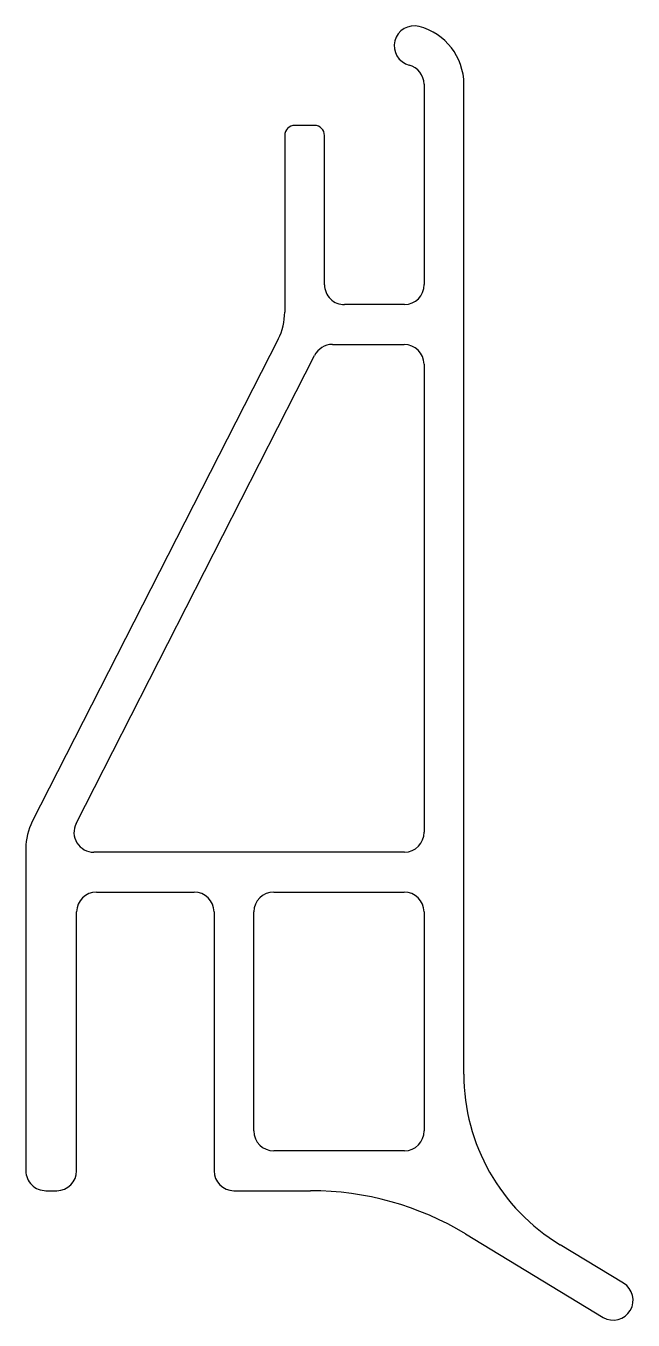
# Model space of a CAD drawing. Extents: x 8.8 to 39.3, y -1.2 to 63.8.
import ezdxf

# ---------------------------------------------------------------- set-up
doc = ezdxf.new("R2010")
doc.units = 0
doc.layers.get('0').update_dxf_attribs({"linetype": 'CONTINUOUS'})

msp = doc.modelspace()

# ---------------------------------------------------------------- linework, layer by layer
for p, q in [((28.847, 60.888), (28.847, 50.826)), ((30.847, 11.168), (30.847, 60.893)), ((23.347, 58.819), (22.347, 58.819)), ((21.847, 58.319), (21.847, 49.448)), ((23.847, 50.82), (23.847, 58.319)), ((23.847, 50.82), (23.847, 50.82)), ((27.857, 49.82), (24.857, 49.82)), ((21.52, 48.086), (9.169, 23.859)), ((21.52, 48.086), (21.52, 48.086)), ((24.242, 47.82), (27.847, 47.819)), ((11.366, 23.765), (23.347, 47.265)), ((28.847, 46.825), (28.847, 23.326)), ((8.847, 22.507), (8.847, 6.32)), ((27.857, 22.32), (12.261, 22.32)), ((12.397, 20.32), (17.297, 20.32)), ((21.297, 20.32), (27.847, 20.319)), ((11.397, 6.32), (11.397, 19.32)), ((18.297, 19.32), (18.297, 6.32)), ((20.297, 8.32), (20.297, 19.32)), ((28.847, 19.325), (28.847, 8.326)), ((30.847, 11.168), (30.847, 11.168)), ((27.857, 7.32), (21.297, 7.32)), ((9.857, 5.32), (10.397, 5.32)), ((19.297, 5.32), (23.151, 5.32)), ((30.932, 3.146), (30.932, 3.146)), ((30.932, 3.146), (37.839, -1.042)), ((38.865, 0.675), (35.677, 2.608))]:
    msp.add_line(p, q)
for centre, radius, start, end in [((28.347, 62.819), 1, 75.50764, 255.50659), ((27.847, 60.882), 3.001, 0.1986, 75.50209), ((27.847, 60.883), 1, 0.32483, 75.51259), ((22.347, 58.319), 0.5, 89.99788, 180), ((23.347, 58.319), 0.5, 0, 90), ((24.848, 50.82), 1, 180, 270.56199), ((27.847, 50.82), 1, 270.56199, 0.33992), ((18.847, 49.448), 3, 332.98736, 359.99996), ((24.242, 46.82), 1, 90.00847, 153.52965), ((27.847, 46.819), 1, 0.33992, 90), ((11.847, 22.507), 3, 153.21405, 180), ((12.261, 23.32), 1, 153.5296, 270.0034), ((27.847, 23.32), 1, 270.56201, 0.33996), ((12.397, 19.32), 1, 90, 180), ((17.297, 19.32), 1, 360, 90), ((21.297, 19.32), 1, 90, 180), ((27.847, 19.319), 1, 0.33993, 90), ((40.848, 11.168), 10.001, 180, 238.8675), ((21.297, 8.32), 1, 180, 270), ((27.847, 8.32), 1, 270.56201, 0.33996), ((9.848, 6.32), 1, 180, 270.56199), ((10.397, 6.32), 1, 270, 0), ((19.297, 6.32), 1, 180, 270), ((23.155, -9.681), 15, 58.77086, 90.01681), ((38.347, -0.18), 1, 239.48161, 58.77158)]:
    msp.add_arc(centre, radius, start, end)

doc.saveas('drawing.dxf')
